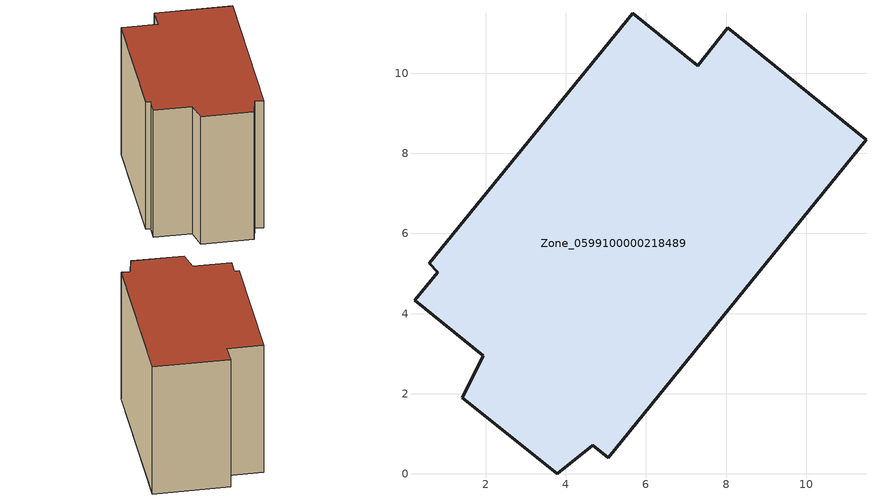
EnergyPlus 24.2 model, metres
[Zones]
Zone_0599100000218489
 floor ground (C_G): 0.8,5.04 0.6,5.25 5.67,11.5 7.29,10.19 8.04,11.13 11.49,8.34 5.06,0.4 4.67,0.71 3.79,0 1.42,1.9 1.94,2.95 0.23,4.34 z0
 wall outside (C_F): 1.42,1.9 3.79,0 4.67,0.71 5.06,0.4 11.49,8.34 8.04,11.13 7.29,10.19 5.67,11.5 0.6,5.25 0.8,5.04 0.23,4.34 1.94,2.95 1.42,1.9 z0:8.31
 roof outside (C_R): 0.23,4.34 1.94,2.95 1.42,1.9 3.79,0 4.67,0.71 5.06,0.4 11.49,8.34 8.04,11.13 7.29,10.19 5.67,11.5 0.6,5.25 0.8,5.04 z8.31
[BUILDING]
Pand.0599100000218489: North Axis=0; Terrain=City; Loads Convergence Tolerance Value=0.04; Temperature Convergence Tolerance Value=0.4; Solar Distribution=FullExterior; Maximum Number of Warmup Days=25; Minimum Number of Warmup Days=1
[Site:Location]
Rotterdam.The.Hague.AP_ZH_NLD Design_Conditions: Latitude=51.96; Longitude=4.45; Time Zone=1; Elevation=-4.5
[SITE:GROUNDTEMPERATURE:BUILDINGSURFACE]
18, 18, 18, 18, 18, 18, 18, 18, 18, 18, 18, 18
[MATERIAL] Thermal Absorptance=0.9; Solar Absorptance=0.7; Visible Absorptance=0.7
Name | Roughness | Thickness | Conductivity | Density | Specific Heat
G.D.1965 | MediumSmooth | 0.15 | 1 | 540 | 1210
F.D.1965 | Rough | 0.3 | 0.857143 | 1920 | 840
R.D.1965 | MediumRough | 0.2 | 0.08 | 1500 | 1000
[CONSTRUCTION]
C_G: G.D.1965
C_F: F.D.1965
C_R: R.D.1965
[ZONE]
Zone_0599100000218489: Type=1; Multiplier=1; Ceiling Height=Autocalculate; Volume=Autocalculate; Floor Area=autocalculate; Part of Total Floor Area=Yes
[ZONEINFILTRATION:DESIGNFLOWRATE]
Infil_Zone_0599100000218489: Zone or ZoneList or Space or SpaceList=Zone_0599100000218489; Schedule=AlwaysOn; Design Flow Rate Calculation Method=Flow/Area; Flow Rate per Floor Area=0.0042; Constant Term Coefficient=1; Temperature Term Coefficient=0; Velocity Term Coefficient=0; Velocity Squared Term Coefficient=0
[HVACTEMPLATE:ZONE:IDEALLOADSAIRSYSTEM]
Zone_0599100000218489: Maximum Heating Supply Air Temperature=50; Minimum Cooling Supply Air Temperature=13; Maximum Heating Supply Air Humidity Ratio=0.0156; Minimum Cooling Supply Air Humidity Ratio=0.0077; Heating Limit=NoLimit; Cooling Limit=NoLimit; Dehumidification Control Type=ConstantSensibleHeatRatio; Cooling Sensible Heat Ratio=0.7; Dehumidification Setpoint=60; Humidification Control Type=None; Humidification Setpoint=30; Outdoor Air Method=None; Outdoor Air Flow Rate per Person=0.00944; Outdoor Air Flow Rate per Zone Floor Area=0; Outdoor Air Flow Rate per Zone=0; Demand Controlled Ventilation Type=None; Outdoor Air Economizer Type=NoEconomizer; Heat Recovery Type=None; Sensible Heat Recovery Effectiveness=0.7; Latent Heat Recovery Effectiveness=0.65
[ZONECONTROL:THERMOSTAT]
ThermostatControl_Zone_0599100000218489: Zone or ZoneList=Zone_0599100000218489; Control Type Schedule=DualSetpointControlType; Control 1=Thermostat_Zone_0599100000218489; Temperature Difference Between Cutout And Setpoint=0
[THERMOSTATSETPOINT:DUALSETPOINT]
Thermostat_Zone_0599100000218489: Heating Setpoint Temperature Schedule=HeatingSetpoint_Zone_0599100000218489; Cooling Setpoint Temperature Schedule=CoolingSetpoint_Zone_0599100000218489
[SCHEDULE:COMPACT]
HeatingSetpoint_Zone_0599100000218489: Through: 12/31, For: AllDays, Until: 24:00, 21
CoolingSetpoint_Zone_0599100000218489: Through: 12/31, For: AllDays, Until: 24:00, 24
DualSetpointControlType: Through: 12/31, For: AllDays, Until: 24:00, 4
AlwaysOn: Through: 12/31, For: AllDays, Until: 24:00, 1
